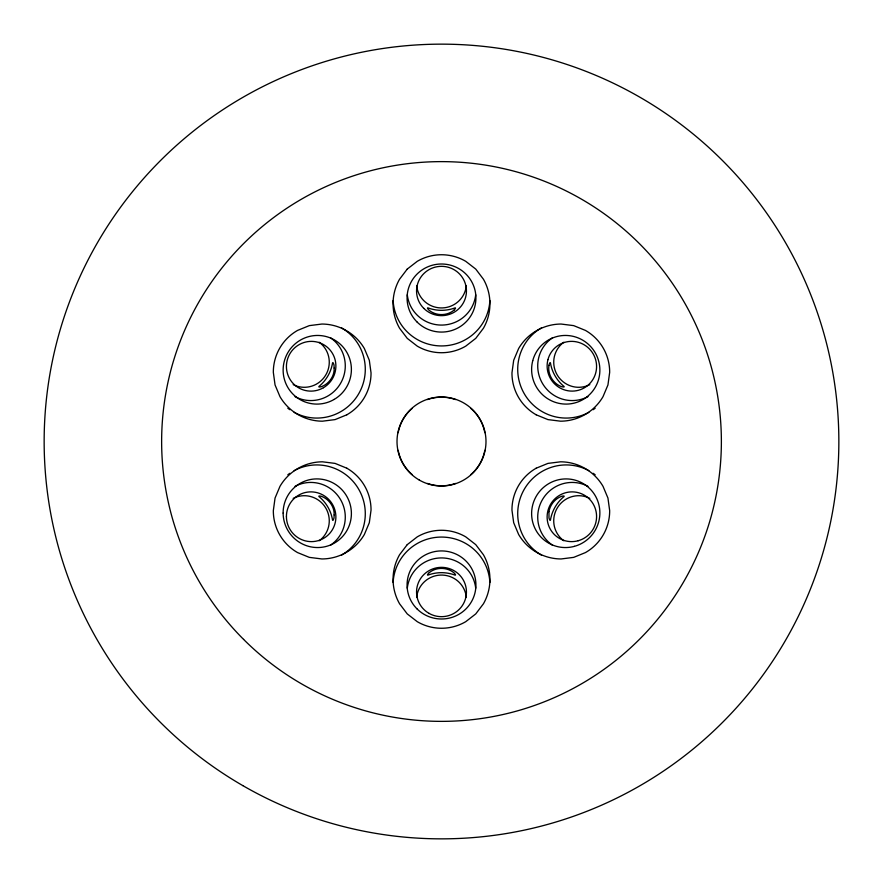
<?xml version="1.0" encoding="UTF-8"?>
<svg xmlns="http://www.w3.org/2000/svg" width="883" height="883" viewBox="0 0 883 883"><rect width="100%" height="100%" fill="white"/><g stroke="black" fill="none" stroke-linecap="round" stroke-linejoin="round"><path stroke-width="1.32" d="M398.178 432.67C399.844 423.399 404.999 414.48 412.195 408.387M484.822 450.33C483.156 459.601 478.001 468.52 470.805 474.613M427.482 399.569C436.345 396.379 446.655 396.379 455.518 399.569M455.518 483.431C446.655 486.621 436.345 486.621 427.482 483.431M346.82 414.8L335.065 419.602L322.427 421.191A49.459 49.459 0 0 1 279.999 396.699L275.054 384.955L273.333 372.372A47.98 47.98 0 0 1 297.549 330.419L309.315 325.628L321.942 324.039A49.459 49.459 0 0 1 364.37 348.531L369.315 360.275L371.037 372.858A47.98 47.98 0 0 1 346.82 414.8M536.18 468.2L547.935 463.398L560.573 461.809A49.459 49.459 0 0 1 603.001 486.301L607.945 498.045L609.667 510.628A47.98 47.98 0 0 1 585.451 552.581L573.685 557.372L561.058 558.961A49.459 49.459 0 0 1 518.63 534.469L513.685 522.725L511.963 510.142A47.98 47.98 0 0 1 536.18 468.2M536.18 414.8L547.935 419.602L560.573 421.191A49.459 49.459 0 0 0 603.001 396.699L607.945 384.955L609.667 372.372A47.98 47.98 0 0 0 585.451 330.419L573.685 325.628L561.058 324.039A49.459 49.459 0 0 0 518.63 348.531L513.685 360.275L511.963 372.858A47.98 47.98 0 0 0 536.18 414.8M346.82 468.2L335.065 463.398L322.427 461.809A49.459 49.459 0 0 0 279.999 486.301L275.054 498.045L273.333 510.628A47.98 47.98 0 0 0 297.549 552.581L309.315 557.372L321.942 558.961A49.459 49.459 0 0 0 364.37 534.469L369.315 522.725L371.037 510.142A47.98 47.98 0 0 0 346.82 468.2M470.805 408.387C478.001 414.48 483.156 423.399 484.822 432.67M412.195 474.613C404.999 468.52 399.844 459.601 398.178 450.33M489.877 300.529A48.444 47.892 0 0 1 441.5 345.937A48.444 47.892 0 0 1 393.123 300.529M475.705 294.801A34.415 34.029 0 0 1 407.295 294.801M588.873 412.328A48.444 47.892 60 0 1 523.95 393.167A48.444 47.892 60 0 1 541.522 327.825M595.164 408.233A48.444 47.892 60 0 1 593.133 409.712M589.811 384.635A24.945 24.658 60 0 1 557.438 375.319A24.945 24.658 60 0 1 563.829 342.229M587.946 396.666A34.415 34.029 60 0 1 542.703 383.818A34.415 34.029 60 0 1 552.493 337.792M563.829 540.771A24.945 24.658 -60 0 1 557.438 507.681A24.945 24.658 -60 0 1 589.811 498.365M552.493 545.208A34.415 34.029 -60 0 1 542.703 499.182A34.415 34.029 -60 0 1 587.946 486.334M593.133 473.288A48.444 47.892 -60 0 1 595.164 474.767M541.522 555.175A48.444 47.892 -60 0 1 523.95 489.833A48.444 47.892 -60 0 1 588.873 470.672M407.295 588.199A34.415 34.029 0 0 1 475.705 588.199M466.301 285.926A24.945 24.658 0 0 1 416.699 285.926M393.123 582.471A48.444 47.892 0 0 1 441.5 537.063A48.444 47.892 0 0 1 489.877 582.471M416.699 597.074A24.945 24.658 0 0 1 466.301 597.074M287.836 474.767A48.444 47.892 60 0 1 289.867 473.288M294.127 470.672A48.444 47.892 60 0 1 359.05 489.833A48.444 47.892 60 0 1 341.478 555.175M295.054 486.334A34.415 34.029 60 0 1 340.297 499.182A34.415 34.029 60 0 1 330.507 545.208M293.189 498.365A24.945 24.658 60 0 1 325.562 507.681A24.945 24.658 60 0 1 319.171 540.771M319.171 342.229A24.945 24.658 -60 0 1 325.562 375.319A24.945 24.658 -60 0 1 293.189 384.635M330.507 337.792A34.415 34.029 -60 0 1 340.297 383.818A34.415 34.029 -60 0 1 295.054 396.666M341.478 327.825A48.444 47.892 -60 0 1 359.05 393.167A48.444 47.892 -60 0 1 294.127 412.328M289.867 409.712A48.444 47.892 -60 0 1 287.836 408.233M334.16 514.921L334.017 517.957A11.49 1.358 -82.2 0 1 332.549 520.032C331.048 510.893 326.18 502.46 319.006 496.588A11.49 1.358 22.2 0 1 321.555 496.356C329.017 499.193 334.58 506.842 334.16 514.921M548.917 365.463C547.581 374.37 553.012 383.52 561.445 386.644A11.49 1.358 22.2 0 0 563.994 386.412C556.82 380.54 551.952 372.107 550.451 362.968A11.49 1.358 -82.2 0 0 548.983 365.043L548.917 365.463M334.16 368.079C334.58 376.158 329.017 383.807 321.555 386.644A11.49 1.358 -22.2 0 1 319.006 386.412C326.18 380.54 331.048 372.107 332.549 362.968A11.49 1.358 82.2 0 1 334.017 365.043L334.16 368.079M548.95 511.632L548.983 517.957A11.49 1.358 82.2 0 0 550.451 520.032C551.952 510.893 556.82 502.46 563.994 496.588A11.49 1.358 -22.2 0 0 561.445 496.356C554.921 498.829 550.131 504.789 548.95 511.632M407.251 269.083L399.546 279.238A49.459 49.459 0 0 0 399.558 328.222L407.251 338.366L417.284 346.158A47.98 47.98 0 0 0 465.716 346.158L475.749 338.366L483.454 328.222A49.459 49.459 0 0 0 483.442 279.238L475.749 269.083L465.716 261.302A47.98 47.98 0 0 0 417.284 261.302L407.251 269.083M407.251 544.634L399.546 554.778A49.459 49.459 0 0 0 399.558 603.762L407.251 613.917L417.284 621.698A47.98 47.98 0 0 0 465.716 621.698L475.749 613.917L483.454 603.762A49.459 49.459 0 0 0 483.442 554.778L475.749 544.634L465.716 536.842A47.98 47.98 0 0 0 417.284 536.842L407.251 544.634M453.972 310.198C446.93 316.048 436.07 316.048 429.028 310.198A11.49 1.358 37.8 0 1 427.957 307.88C436.632 311.147 446.368 311.147 455.043 307.88A11.49 1.358 -37.8 0 1 453.972 310.198M429.359 572.548L429.028 572.802A11.49 1.358 -37.8 0 0 427.957 575.12C436.632 571.853 446.368 571.853 455.043 575.12A11.49 1.358 37.8 0 0 453.972 572.802C447.041 567.063 436.401 566.93 429.359 572.548M242.825 785.616A397.35 397.35 0 0 0 838.85 441.5A397.35 397.35 0 0 0 242.825 97.384A397.35 397.35 0 0 0 242.825 785.616M417.162 322.107A34.415 34.029 0 0 0 474.745 306.843A34.415 34.029 0 0 0 432.593 265.165A34.415 34.029 0 0 0 417.162 322.107M578.133 540.749A24.945 24.658 -60 0 0 589.425 499.083A24.945 24.658 -60 0 0 547.99 510.429A24.945 24.658 -60 0 0 578.133 540.749M532.736 360.728A34.415 34.029 60 0 0 574.734 402.968A34.415 34.029 60 0 0 589.756 345.617A34.415 34.029 60 0 0 532.736 360.728M243.598 639.402A279.889 279.889 0 0 0 711.841 513.939A279.889 279.889 0 0 0 369.061 171.159A279.889 279.889 0 0 0 243.598 639.402M423.862 308.432A24.945 24.658 0 0 0 465.595 297.372A24.945 24.658 0 0 0 435.043 267.174A24.945 24.658 0 0 0 423.862 308.432M574.414 546.345A34.415 34.029 -60 0 0 589.987 488.84A34.415 34.029 -60 0 0 532.824 504.513A34.415 34.029 -60 0 0 574.414 546.345M547.924 359.69A24.945 24.658 60 0 0 578.365 390.297A24.945 24.658 60 0 0 589.248 348.741A24.945 24.658 60 0 0 547.924 359.69M417.162 609.027A34.415 34.029 0 0 0 474.745 593.773A34.415 34.029 0 0 0 432.593 552.085A34.415 34.029 0 0 0 417.162 609.027M429.028 613.365A24.945 24.658 0 0 0 466.445 592.007A24.945 24.658 0 0 0 429.028 570.65A24.945 24.658 0 0 0 429.028 613.365M283.134 513.067A34.415 34.029 60 0 0 334.469 543.034A34.415 34.029 60 0 0 334.182 483.586A34.415 34.029 60 0 0 283.134 513.067M286.423 516.632A24.945 24.658 60 0 0 323.631 538.354A24.945 24.658 60 0 0 323.421 495.275A24.945 24.658 60 0 0 286.423 516.632M323.421 387.725A24.945 24.658 -60 0 0 323.631 344.646A24.945 24.658 -60 0 0 286.423 366.368A24.945 24.658 -60 0 0 323.421 387.725M334.182 399.414A34.415 34.029 -60 0 0 334.469 339.966A34.415 34.029 -60 0 0 283.134 369.933A34.415 34.029 -60 0 0 334.182 399.414M419.259 480.032A44.492 44.492 0 0 0 485.992 441.5A44.492 44.492 0 0 0 419.259 402.968A44.492 44.492 0 0 0 419.259 480.032"/></g></svg>
